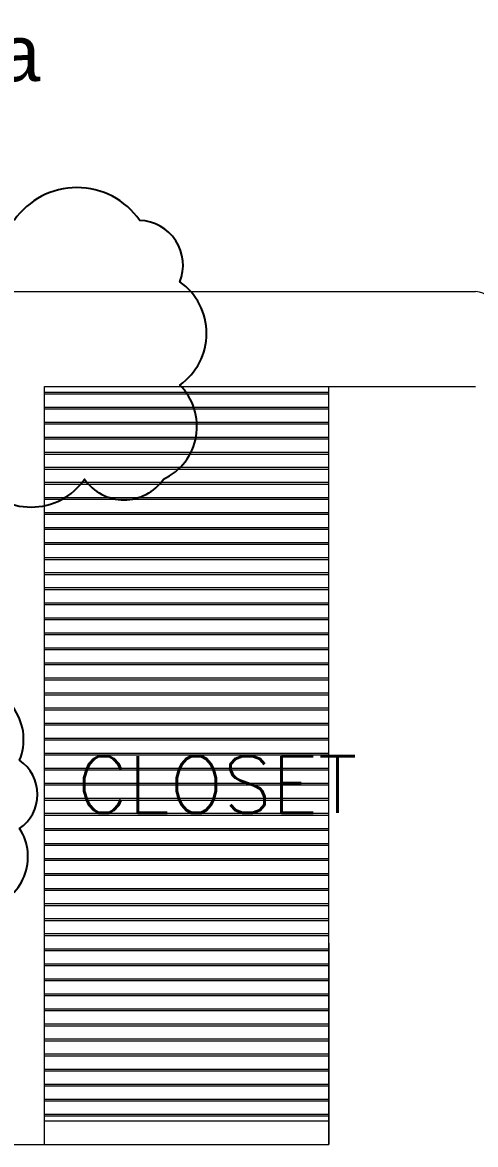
# Model space of a CAD drawing. Header units: metres. Extents: x -232 to 581, y 30 to 789.
# Drawn here: x 107.619 to 108.576, y 675.612 to 677.981 of the extents above; entities that cross this region are included whole.
import ezdxf

# ---------------------------------------------------------------- set-up
doc = ezdxf.new("R2010")
doc.units = ezdxf.units.M
for name, color, linetype, lineweight in [('A-WALL', 250, 'Continuous', 20), ('baños', 140, 'Continuous', 0), ('closets', 253, 'Continuous', 0), ('textos', 7, 'Continuous', 0)]:
    doc.layers.add(name, color=color, linetype=linetype, lineweight=lineweight)
doc.styles.get("Standard").update_dxf_attribs({"font": 'arial.ttf'})

# ---------------------------------------------------------------- blocks, each defined once
blk = doc.blocks.new('27.11.2025 LN09 1ER NIVEL')
at = {"layer": 'closets', "true_color": 0x000000, "transparency": 33554687}
h = blk.add_hatch(dxfattribs=at)
h.set_pattern_fill('LINE', color=18, scale=0.01, angle=180)
h.set_pattern_definition([(180, (-151.66266, -2710.905404), (-4e-18, -0.03175), [])])
h.paths.add_polyline_path([(184.4833, 111.0441), (184.4833, 109.4941), (185.0833, 109.4941), (185.0833, 111.0441)])
at = {"layer": 'A-WALL', "color": 18, "true_color": 0x000000}
for p, q in [((184.2738, 111.2441), (185.3938, 111.2441)), ((184.4838, 111.0441), (185.3938, 111.0441)), ((184.4838, 109.4441), (184.4838, 111.0441)), ((184.3738, 109.4441), (184.4838, 109.4441))]:
    blk.add_line(p, q, dxfattribs=at)
blk.add_arc((185.3938, 111.2041), 0.04, 0, 90, dxfattribs=at)
at = {"layer": 'closets', "color": 18, "true_color": 0x000000, "transparency": 33554687}
for p, q in [((185.0838, 109.4441), (185.0838, 111.0441)), ((185.0838, 109.8691), (185.0838, 109.4441)), ((184.4833, 109.4941), (185.0838, 109.4941)), ((184.4833, 109.4441), (185.0838, 109.4441))]:
    blk.add_line(p, q, dxfattribs=at)
at = {"layer": 'textos', "color": 18, "true_color": 0x000000, "insert": (186.5508, 110.144), "char_height": 0.15, "width": 3.405477, "attachment_point": 9}
blk.add_mtext('\\pxqc;{\\Fromans|c0;\\H0.8x;CLOSET\\H1.25x; }', dxfattribs=at)
blk = doc.blocks.new('20.03.2026 LN 09 PRIMER NIVEL ARQ')
at = {"layer": 'closets', "transparency": 33554687}
h = blk.add_hatch(dxfattribs=at)
h.set_pattern_fill('LINE', color=1, scale=0.01, angle=180)
h.set_pattern_definition([(180, (-332.282433, -2864.642688), (-4e-18, -0.03175), [])])
h.paths.add_polyline_path([(3.8635, -42.6932), (3.8635, -44.2432), (4.4635, -44.2432), (4.4635, -42.6932)])
at = {"layer": 'A-WALL', "color": 1}
for p, q in [((3.604, -42.4932), (4.774, -42.4932)), ((3.864, -42.6932), (4.774, -42.6932)), ((3.864, -44.2932), (3.864, -42.6932)), ((3.754, -44.2932), (3.864, -44.2932))]:
    blk.add_line(p, q, dxfattribs=at)
at = {"layer": 'closets', "color": 1, "transparency": 33554687}
for p, q in [((4.464, -44.2932), (4.464, -42.6932)), ((4.464, -43.8682), (4.464, -44.2932)), ((3.8635, -44.2432), (4.464, -44.2432)), ((3.8635, -44.2932), (4.464, -44.2932))]:
    blk.add_line(p, q, dxfattribs=at)
at = {"layer": 'baños', "color": 1, "linetype": 'Continuous'}
for tag, p in [('MODELNUMBER', (-12.0611, -62.0707)), ('MATERIAL', (-12.0611, -62.0709)), ('PRODUCT', (-12.0611, -62.0708)), ('TRADENAME', (-12.0611, -62.0708))]:
    blk.add_attdef(tag, p, '', height=0.0000254, rotation=359.9999, dxfattribs=at)
at = {"layer": 'textos', "color": 1, "insert": (5.931, -43.5933), "char_height": 0.15, "width": 3.405477, "attachment_point": 9}
blk.add_mtext('\\pxqc;{\\Fromans|c0;\\H0.8x;CLOSET\\H1.25x; }', dxfattribs=at)

msp = doc.modelspace()

# ---------------------------------------------------------------- linework, layer by layer
at = {"color": 6}
msp.add_lwpolyline([(107.5246, 677.0166, 0.520567), (107.7502, 677.0166, 0.520567), (107.9168, 677.0166, 0.520567), (107.9513, 677.2155, 0.520567), (107.9513, 677.4332, 0.520567), (107.8669, 677.563, 0.520567), (107.6016, 677.563, 0.520567)], format="xyb", dxfattribs=at)
msp.add_lwpolyline([(107.1981, 676.5823, 0.520567), (107.1981, 676.4401, 0.520567), (107.1981, 676.2191, 0.520567), (107.3225, 676.1127, 0.520567), (107.5456, 676.1127, 0.520567), (107.6132, 676.2793, 0.520567), (107.6132, 676.4236, 0.520567), (107.5106, 676.5823, 0.520567), (107.3081, 676.5823, 0.520567)], format="xyb", close=True, dxfattribs=at)

# ---------------------------------------------------------------- block references
at = {"color": 1}
for name, p in [('20.03.2026 LN 09 PRIMER NIVEL ARQ', (103.8018, 719.9057)), ('27.11.2025 LN09 1ER NIVEL', (-76.818, 566.1684))]:
    msp.add_blockref(name, p, dxfattribs=at)

# ---------------------------------------------------------------- texts
at = {"color": 6, "insert": (104.8602, 677.9744), "char_height": 0.117677, "attachment_point": 1}
msp.add_mtext_dynamic_manual_height_columns('\\pxqc;{\\fCentury Gothic|b0|i0|c0|p34;movimiento de puerta}', width=4.079819, gutter_width=0.0869, heights=[0.525], dxfattribs=at)

doc.saveas('drawing.dxf')
